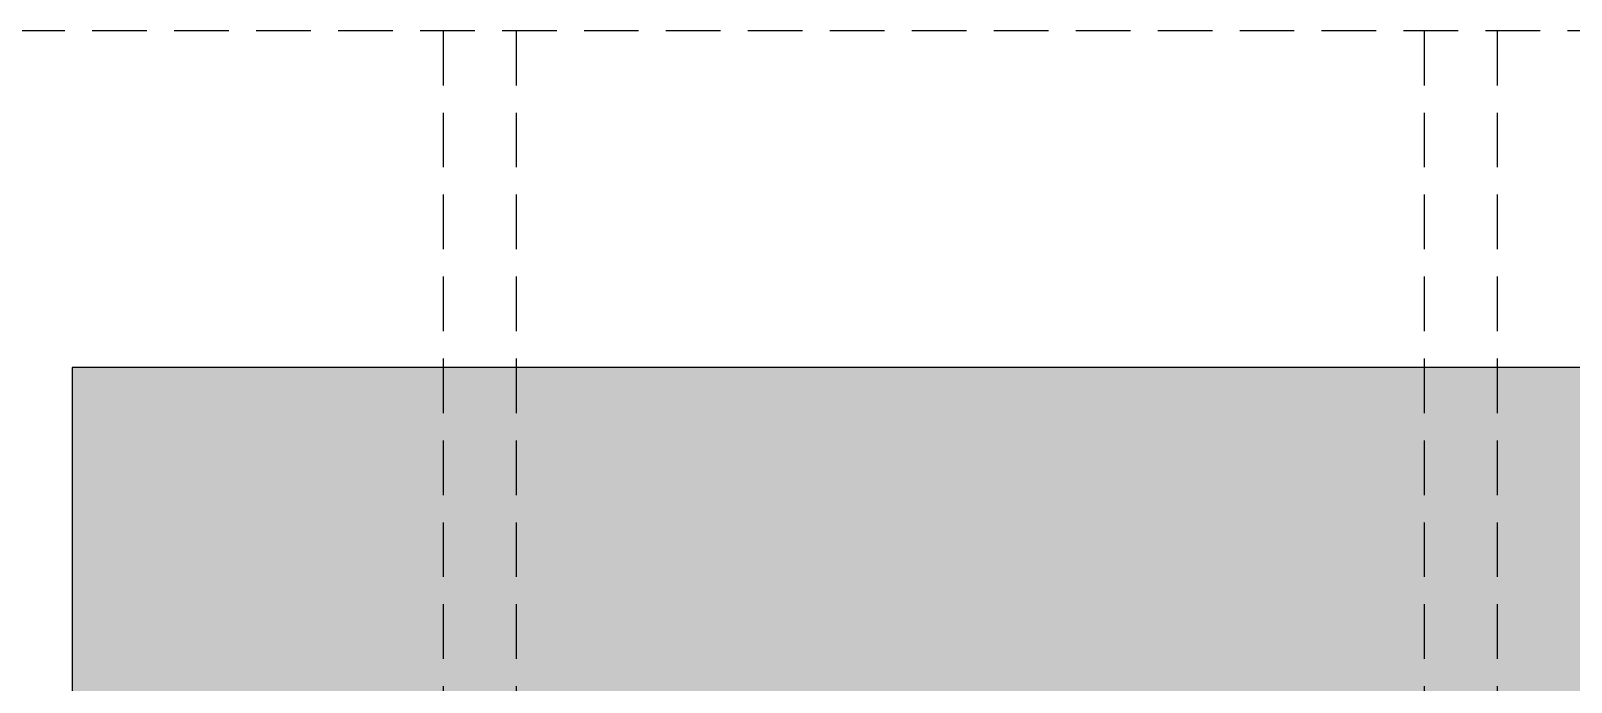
# Model space of a CAD drawing. Header units: millimetres. Extents: x 0 to 59560, y 0 to 21447.
# Drawn here: x 10049 to 12164, y 11188 to 12082 of the extents above; entities that cross this region are included whole.
import ezdxf

# ---------------------------------------------------------------- set-up
doc = ezdxf.new("R2010")
doc.units = ezdxf.units.MM
doc.header["$LTSCALE"] = 150
doc.linetypes.add('DASHED', pattern=[0.75, 0.5, -0.25])
doc.layers.add('ad-Elevation 10', color=8, linetype='Continuous')

# ---------------------------------------------------------------- blocks, each defined once
blk = doc.blocks.new('zw$CCAF')
at = {"transparency": 33554610}
h = blk.add_hatch(dxfattribs=at)
h.set_pattern_fill('DOTS', color=35, scale=20, angle=360)
h.set_pattern_definition([(360, (-799802.018, 271331.897), (15.875, 31.75), [0, -31.75])])
h.paths.add_polyline_path([(787.5, -2567.5), (3252.5, -2567.5), (3252.5, -462.5), (787.5, -462.5)])
at = {"layer": 'ad-Elevation 10', "linetype": 'DASHED'}
blk.add_lwpolyline([(0, -3030), (4040, -3030), (4040, 0), (0, 0)], close=True, dxfattribs=at)
for points in [[(1296.7, 0), (1296.7, -3030)], [(1396.7, 0), (1396.7, -3030)], [(2643.3, 0), (2643.3, -3030)], [(2743.3, 0), (2743.3, -3030)]]:
    blk.add_lwpolyline(points, dxfattribs=at)
at = {"layer": 'ad-Elevation 10'}
blk.add_lwpolyline([(787.5, -2567.5), (3252.5, -2567.5), (3252.5, -462.5), (787.5, -462.5)], close=True, dxfattribs=at)
blk = doc.blocks.new('zw$4CF3')
at = {"rotation": 360}
blk.add_blockref('zw$CCAF', (-13280, 8360), dxfattribs=at)

msp = doc.modelspace()

# ---------------------------------------------------------------- block references
msp.add_blockref('zw$4CF3', (22598.8, 3722.3))

doc.saveas('drawing.dxf')
